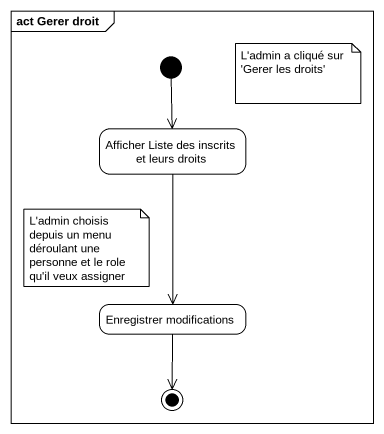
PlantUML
@startuml
mainframe act Gerer droit
hide empty description
state "Afficher Liste des inscrits et leurs droits" as Afficher_Liste_des_inscrits
state "Enregistrer modifications" as Enregistrer_modifications
[*] --> Afficher_Liste_des_inscrits
Afficher_Liste_des_inscrits --> Enregistrer_modifications
Enregistrer_modifications --> [*]
note as N1
  L'admin a cliqué sur 'Gerer les droits'
end note
note as N2
  L'admin choisis depuis un menu déroulant une personne et le role qu'il veux assigner
end note
@enduml
